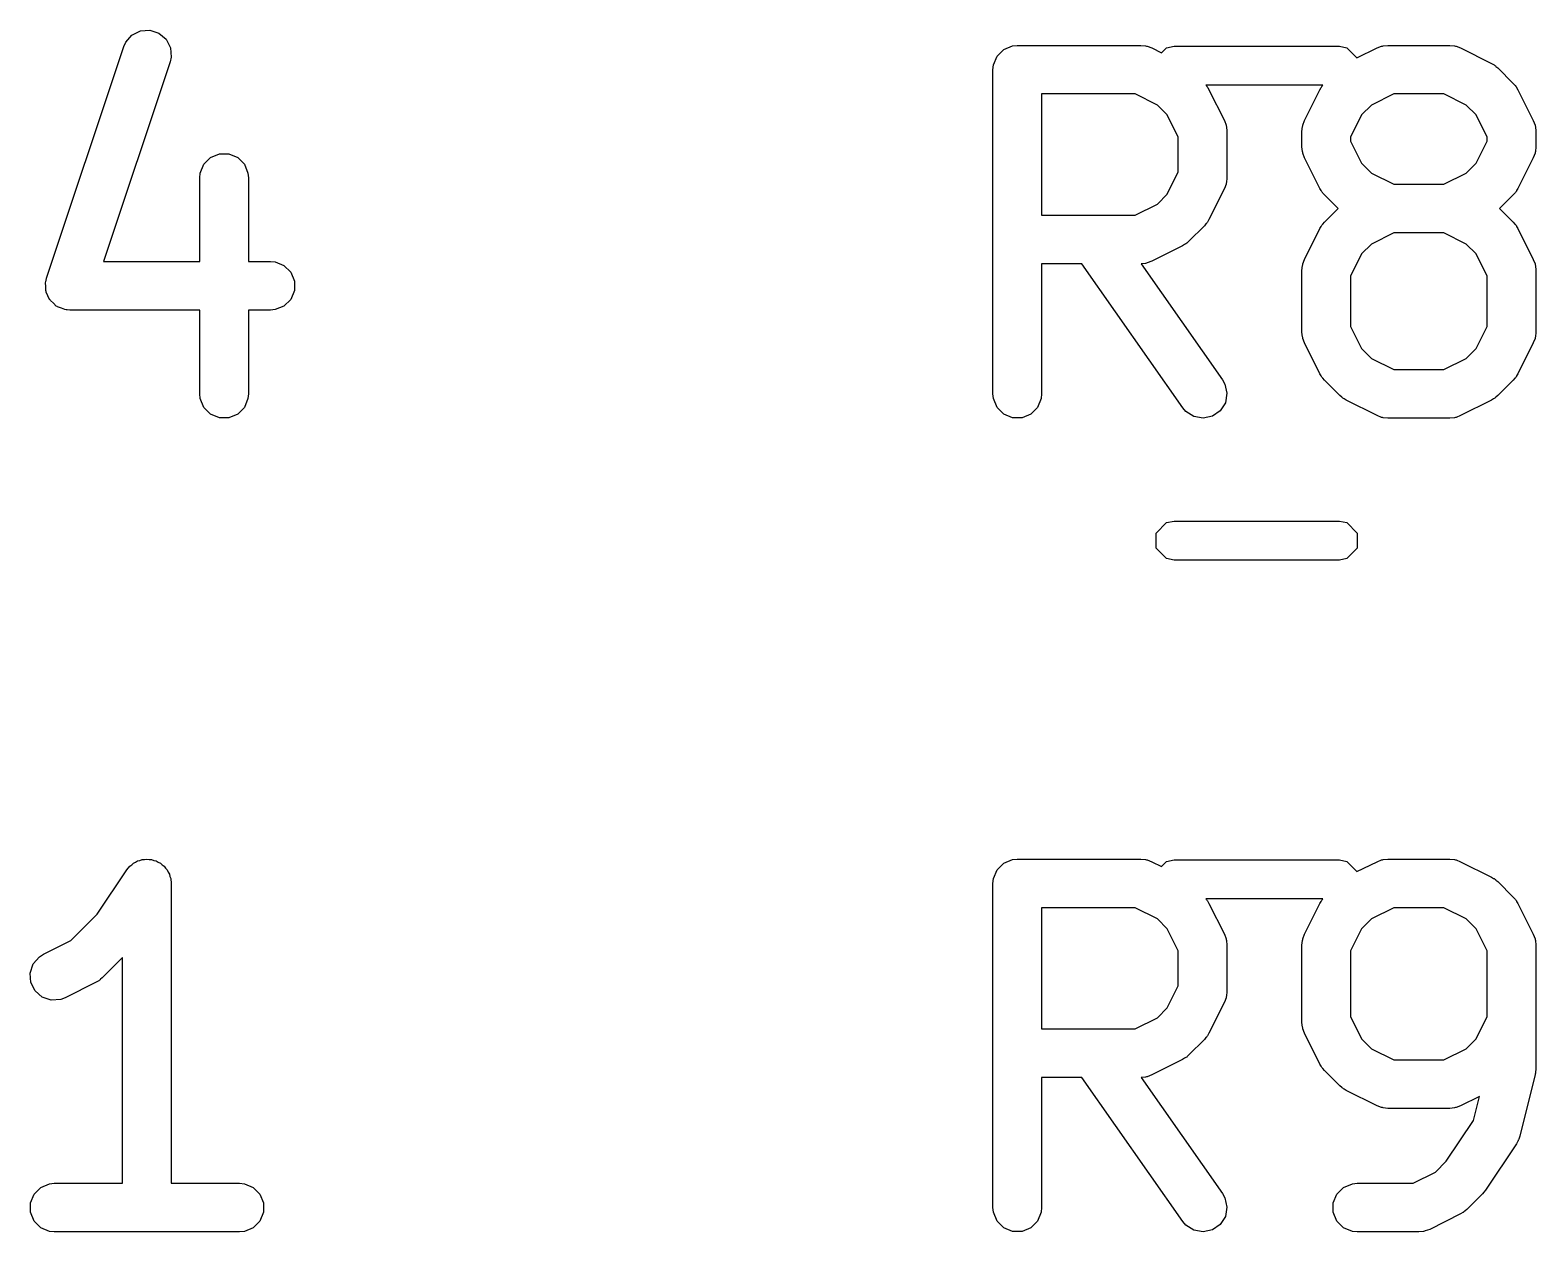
# Model space of a CAD drawing. Header units: inches. Extents: x 5.9 to 18, y -6.3 to -1.5.
# Drawn here: x 8.7438 to 8.9266, y -2.4358 to -2.2899 of the extents above; entities that cross this region are included whole.
import ezdxf

# ---------------------------------------------------------------- set-up
doc = ezdxf.new("R2010")
doc.units = ezdxf.units.IN
doc.header["$MEASUREMENT"] = 0
doc.layers.add('F.Silkscreen', color=41, linetype='CONTINUOUS', true_color=0xf2eda1)

msp = doc.modelspace()

# ---------------------------------------------------------------- linework, layer by layer
at = {"layer": 'F.Silkscreen', "linetype": 'CONTINUOUS'}
for p, q in [((8.7562, -2.29047), (8.75723, -2.28996)), ((8.75723, -2.28996), (8.75838, -2.28987)), ((8.75838, -2.28987), (8.75948, -2.29024)), ((8.74584, -2.31999), (8.75521, -2.29187)), ((8.75521, -2.29187), (8.75545, -2.29134)), ((8.75545, -2.29134), (8.7562, -2.29047)), ((8.75948, -2.29024), (8.76035, -2.29099)), ((8.76035, -2.29099), (8.76086, -2.29202)), ((8.86202, -2.29222), (8.86308, -2.29178)), ((8.86308, -2.29178), (8.86366, -2.29173)), ((8.86366, -2.29173), (8.87866, -2.29173)), ((8.87866, -2.29173), (8.87923, -2.29178)), ((8.87923, -2.29178), (8.87933, -2.29182)), ((8.87933, -2.29182), (8.87944, -2.29183)), ((8.87944, -2.29183), (8.87998, -2.29204)), ((8.88178, -2.29201), (8.88269, -2.29183)), ((8.88269, -2.29183), (8.90275, -2.29183)), ((8.90275, -2.29183), (8.90365, -2.29201)), ((8.90733, -2.29204), (8.90787, -2.29183)), ((8.90787, -2.29183), (8.90798, -2.29182)), ((8.90798, -2.29182), (8.90808, -2.29178)), ((8.90808, -2.29178), (8.90865, -2.29173)), ((8.90865, -2.29173), (8.91615, -2.29173)), ((8.91615, -2.29173), (8.91673, -2.29178)), ((8.91673, -2.29178), (8.91683, -2.29182)), ((8.91683, -2.29182), (8.91693, -2.29183)), ((8.91693, -2.29183), (8.91747, -2.29204)), ((8.76094, -2.29317), (8.76082, -2.29374)), ((8.76086, -2.29202), (8.76094, -2.29317)), ((8.86076, -2.2941), (8.8612, -2.29304)), ((8.8612, -2.29304), (8.86202, -2.29222)), ((8.87998, -2.29204), (8.88116, -2.29263)), ((8.88116, -2.29263), (8.88178, -2.29201)), ((8.90365, -2.29201), (8.90489, -2.29326)), ((8.90489, -2.29326), (8.90733, -2.29204)), ((8.91747, -2.29204), (8.92122, -2.29391)), ((8.76082, -2.29374), (8.75274, -2.31797)), ((8.8607, -2.29468), (8.86076, -2.2941)), ((8.8607, -2.33405), (8.8607, -2.29468)), ((8.92122, -2.29391), (8.92147, -2.29407)), ((8.92147, -2.29407), (8.92154, -2.2941)), ((8.92154, -2.2941), (8.92162, -2.29416)), ((8.92162, -2.29416), (8.92171, -2.29422)), ((8.92171, -2.29422), (8.92176, -2.29428)), ((8.92176, -2.29428), (8.92199, -2.29446)), ((8.92199, -2.29446), (8.92386, -2.29634)), ((8.90076, -2.29656), (8.88654, -2.29656)), ((8.88654, -2.29656), (8.88655, -2.29657)), ((8.88655, -2.29657), (8.88661, -2.29662)), ((8.88661, -2.29662), (8.88667, -2.29671)), ((8.88667, -2.29671), (8.88674, -2.29679)), ((8.88674, -2.29679), (8.88677, -2.29686)), ((8.88677, -2.29686), (8.88692, -2.29711)), ((8.88692, -2.29711), (8.8888, -2.30086)), ((8.89851, -2.30086), (8.90039, -2.29711)), ((8.90039, -2.29711), (8.90054, -2.29686)), ((8.90054, -2.29686), (8.90057, -2.29679)), ((8.90057, -2.29679), (8.90064, -2.29671)), ((8.90064, -2.29671), (8.9007, -2.29662)), ((8.9007, -2.29662), (8.90075, -2.29657)), ((8.90075, -2.29657), (8.90076, -2.29656)), ((8.92386, -2.29634), (8.92405, -2.29657)), ((8.92405, -2.29657), (8.92411, -2.29662)), ((8.92411, -2.29662), (8.92416, -2.29671)), ((8.92416, -2.29671), (8.92423, -2.29679)), ((8.92423, -2.29679), (8.92426, -2.29686)), ((8.92426, -2.29686), (8.92442, -2.29711)), ((8.92442, -2.29711), (8.92629, -2.30086)), ((8.87796, -2.29763), (8.86661, -2.29763)), ((8.86661, -2.29763), (8.86661, -2.31235)), ((8.88066, -2.29898), (8.87796, -2.29763)), ((8.88185, -2.30018), (8.88066, -2.29898)), ((8.90665, -2.29898), (8.90545, -2.30018)), ((8.90935, -2.29763), (8.90665, -2.29898)), ((8.91545, -2.29763), (8.90935, -2.29763)), ((8.91815, -2.29898), (8.91545, -2.29763)), ((8.91935, -2.30018), (8.91815, -2.29898)), ((8.8832, -2.30287), (8.88185, -2.30018)), ((8.8888, -2.30086), (8.889, -2.3014)), ((8.89831, -2.3014), (8.89851, -2.30086)), ((8.90545, -2.30018), (8.90411, -2.30287)), ((8.9207, -2.30287), (8.91935, -2.30018)), ((8.92629, -2.30086), (8.9265, -2.3014)), ((8.889, -2.3014), (8.88901, -2.3015)), ((8.88901, -2.3015), (8.88905, -2.3016)), ((8.88905, -2.3016), (8.88911, -2.30218)), ((8.88911, -2.30218), (8.88911, -2.3078)), ((8.8982, -2.30218), (8.89826, -2.3016)), ((8.8982, -2.30405), (8.8982, -2.30218)), ((8.89826, -2.3016), (8.8983, -2.3015)), ((8.8983, -2.3015), (8.89831, -2.3014)), ((8.9265, -2.3014), (8.92651, -2.3015)), ((8.92651, -2.3015), (8.92655, -2.3016)), ((8.92655, -2.3016), (8.9266, -2.30218)), ((8.9266, -2.30218), (8.9266, -2.30405)), ((8.8832, -2.3071), (8.8832, -2.30287)), ((8.89826, -2.30463), (8.8982, -2.30405)), ((8.8983, -2.30473), (8.89826, -2.30463)), ((8.90411, -2.30287), (8.90411, -2.30335)), ((8.90411, -2.30335), (8.90545, -2.30605)), ((8.91935, -2.30605), (8.9207, -2.30335)), ((8.9207, -2.30335), (8.9207, -2.30287)), ((8.92655, -2.30463), (8.92651, -2.30473)), ((8.9266, -2.30405), (8.92655, -2.30463)), ((8.76449, -2.30723), (8.76493, -2.30616)), ((8.76493, -2.30616), (8.76575, -2.30535)), ((8.76575, -2.30535), (8.76681, -2.30491)), ((8.76681, -2.30491), (8.76796, -2.30491)), ((8.76796, -2.30491), (8.76903, -2.30535)), ((8.76903, -2.30535), (8.76984, -2.30616)), ((8.76984, -2.30616), (8.77028, -2.30723)), ((8.89831, -2.30483), (8.8983, -2.30473)), ((8.89851, -2.30537), (8.89831, -2.30483)), ((8.90039, -2.30912), (8.89851, -2.30537)), ((8.90545, -2.30605), (8.90665, -2.30725)), ((8.91815, -2.30725), (8.91935, -2.30605)), ((8.92629, -2.30537), (8.92442, -2.30912)), ((8.9265, -2.30483), (8.92629, -2.30537)), ((8.92651, -2.30473), (8.9265, -2.30483)), ((8.76444, -2.3078), (8.76449, -2.30723)), ((8.76444, -2.31797), (8.76444, -2.3078)), ((8.77028, -2.30723), (8.77034, -2.3078)), ((8.77034, -2.3078), (8.77034, -2.31797)), ((8.88185, -2.3098), (8.8832, -2.3071)), ((8.88911, -2.3078), (8.88905, -2.30838)), ((8.90665, -2.30725), (8.90935, -2.3086)), ((8.91545, -2.3086), (8.91815, -2.30725)), ((8.88066, -2.311), (8.88185, -2.3098)), ((8.8888, -2.30912), (8.88692, -2.31287)), ((8.889, -2.30858), (8.8888, -2.30912)), ((8.88901, -2.30848), (8.889, -2.30858)), ((8.88905, -2.30838), (8.88901, -2.30848)), ((8.90054, -2.30937), (8.90039, -2.30912)), ((8.90057, -2.30944), (8.90054, -2.30937)), ((8.90064, -2.30952), (8.90057, -2.30944)), ((8.9007, -2.30961), (8.90064, -2.30952)), ((8.90075, -2.30966), (8.9007, -2.30961)), ((8.90094, -2.30989), (8.90075, -2.30966)), ((8.9026, -2.31155), (8.90094, -2.30989)), ((8.90935, -2.3086), (8.91545, -2.3086)), ((8.92386, -2.30989), (8.9222, -2.31155)), ((8.92405, -2.30966), (8.92386, -2.30989)), ((8.92411, -2.30961), (8.92405, -2.30966)), ((8.92416, -2.30952), (8.92411, -2.30961)), ((8.92423, -2.30944), (8.92416, -2.30952)), ((8.92426, -2.30937), (8.92423, -2.30944)), ((8.92442, -2.30912), (8.92426, -2.30937)), ((8.87796, -2.31235), (8.88066, -2.311)), ((8.90094, -2.31321), (8.9026, -2.31155)), ((8.9222, -2.31155), (8.92386, -2.31321)), ((8.86661, -2.31235), (8.87796, -2.31235)), ((8.88637, -2.31364), (8.88449, -2.31551)), ((8.88655, -2.31341), (8.88637, -2.31364)), ((8.88661, -2.31336), (8.88655, -2.31341)), ((8.88667, -2.31327), (8.88661, -2.31336)), ((8.88674, -2.31319), (8.88667, -2.31327)), ((8.88677, -2.31312), (8.88674, -2.31319)), ((8.88692, -2.31287), (8.88677, -2.31312)), ((8.90039, -2.31398), (8.90054, -2.31373)), ((8.90054, -2.31373), (8.90057, -2.31366)), ((8.90057, -2.31366), (8.90064, -2.31358)), ((8.90064, -2.31358), (8.9007, -2.31349)), ((8.9007, -2.31349), (8.90075, -2.31344)), ((8.90075, -2.31344), (8.90094, -2.31321)), ((8.92386, -2.31321), (8.92405, -2.31344)), ((8.92405, -2.31344), (8.92411, -2.31349)), ((8.92411, -2.31349), (8.92416, -2.31358)), ((8.92416, -2.31358), (8.92423, -2.31366)), ((8.92423, -2.31366), (8.92426, -2.31373)), ((8.92426, -2.31373), (8.92442, -2.31398)), ((8.88449, -2.31551), (8.88427, -2.3157)), ((8.89851, -2.31773), (8.90039, -2.31398)), ((8.90935, -2.3145), (8.90665, -2.31585)), ((8.91545, -2.3145), (8.90935, -2.3145)), ((8.91815, -2.31585), (8.91545, -2.3145)), ((8.92442, -2.31398), (8.92629, -2.31773)), ((8.88373, -2.31607), (8.87998, -2.31794)), ((8.88397, -2.31591), (8.88373, -2.31607)), ((8.88405, -2.31588), (8.88397, -2.31591)), ((8.88413, -2.31581), (8.88405, -2.31588)), ((8.88422, -2.31576), (8.88413, -2.31581)), ((8.88427, -2.3157), (8.88422, -2.31576)), ((8.90545, -2.31705), (8.90411, -2.31975)), ((8.90665, -2.31585), (8.90545, -2.31705)), ((8.91935, -2.31705), (8.91815, -2.31585)), ((8.9207, -2.31975), (8.91935, -2.31705)), ((8.75274, -2.31797), (8.76444, -2.31797)), ((8.77034, -2.31797), (8.77301, -2.31797)), ((8.77301, -2.31797), (8.77359, -2.31803)), ((8.77359, -2.31803), (8.77465, -2.31847)), ((8.77465, -2.31847), (8.77547, -2.31928)), ((8.77547, -2.31928), (8.77591, -2.32035)), ((8.87149, -2.31825), (8.86661, -2.31825)), ((8.86661, -2.31825), (8.86661, -2.33405)), ((8.88374, -2.33574), (8.87149, -2.31825)), ((8.87923, -2.3182), (8.8787, -2.31825)), ((8.8787, -2.31825), (8.88857, -2.33235)), ((8.87933, -2.31816), (8.87923, -2.3182)), ((8.87944, -2.31815), (8.87933, -2.31816)), ((8.87998, -2.31794), (8.87944, -2.31815)), ((8.8982, -2.31905), (8.89826, -2.31847)), ((8.8982, -2.32655), (8.8982, -2.31905)), ((8.89826, -2.31847), (8.8983, -2.31838)), ((8.8983, -2.31838), (8.89831, -2.31827)), ((8.89831, -2.31827), (8.89851, -2.31773)), ((8.92629, -2.31773), (8.9265, -2.31827)), ((8.9265, -2.31827), (8.92651, -2.31838)), ((8.92651, -2.31838), (8.92655, -2.31847)), ((8.92655, -2.31847), (8.9266, -2.31905)), ((8.9266, -2.31905), (8.9266, -2.32655)), ((8.74571, -2.32056), (8.74574, -2.32041)), ((8.74574, -2.32103), (8.74571, -2.32056)), ((8.74574, -2.32035), (8.74577, -2.32028)), ((8.74574, -2.32041), (8.74574, -2.32035)), ((8.74574, -2.3215), (8.74574, -2.32103)), ((8.74577, -2.32028), (8.74584, -2.31999)), ((8.77591, -2.32035), (8.77591, -2.3215)), ((8.90411, -2.31975), (8.90411, -2.32585)), ((8.9207, -2.32585), (8.9207, -2.31975)), ((8.74579, -2.3216), (8.74574, -2.3215)), ((8.74579, -2.3217), (8.74579, -2.3216)), ((8.746, -2.32213), (8.74579, -2.3217)), ((8.74619, -2.32257), (8.746, -2.32213)), ((8.74626, -2.32264), (8.74619, -2.32257)), ((8.74631, -2.32273), (8.74626, -2.32264)), ((8.74667, -2.32305), (8.74631, -2.32273)), ((8.77547, -2.32257), (8.77465, -2.32338)), ((8.77591, -2.3215), (8.77547, -2.32257)), ((8.747, -2.32338), (8.74667, -2.32305)), ((8.7471, -2.32342), (8.747, -2.32338)), ((8.74718, -2.32349), (8.7471, -2.32342)), ((8.74763, -2.32364), (8.74718, -2.32349)), ((8.74806, -2.32382), (8.74763, -2.32364)), ((8.74822, -2.32384), (8.74806, -2.32382)), ((8.74827, -2.32385), (8.74822, -2.32384)), ((8.74835, -2.32385), (8.74827, -2.32385)), ((8.74864, -2.32388), (8.74835, -2.32385)), ((8.76444, -2.32388), (8.74864, -2.32388)), ((8.76444, -2.33405), (8.76444, -2.32388)), ((8.77301, -2.32388), (8.77034, -2.32388)), ((8.77034, -2.32388), (8.77034, -2.33405)), ((8.77359, -2.32382), (8.77301, -2.32388)), ((8.77465, -2.32338), (8.77359, -2.32382)), ((8.89826, -2.32712), (8.8982, -2.32655)), ((8.90411, -2.32585), (8.90545, -2.32855)), ((8.91935, -2.32855), (8.9207, -2.32585)), ((8.9266, -2.32655), (8.92655, -2.32712)), ((8.8983, -2.32722), (8.89826, -2.32712)), ((8.89831, -2.32733), (8.8983, -2.32722)), ((8.89851, -2.32787), (8.89831, -2.32733)), ((8.90039, -2.33162), (8.89851, -2.32787)), ((8.92629, -2.32787), (8.92442, -2.33162)), ((8.9265, -2.32733), (8.92629, -2.32787)), ((8.92651, -2.32722), (8.9265, -2.32733)), ((8.92655, -2.32712), (8.92651, -2.32722)), ((8.90545, -2.32855), (8.90665, -2.32975)), ((8.90665, -2.32975), (8.90935, -2.3311)), ((8.91545, -2.3311), (8.91815, -2.32975)), ((8.91815, -2.32975), (8.91935, -2.32855)), ((8.90054, -2.33187), (8.90039, -2.33162)), ((8.90057, -2.33194), (8.90054, -2.33187)), ((8.90064, -2.33202), (8.90057, -2.33194)), ((8.9007, -2.33211), (8.90064, -2.33202)), ((8.90935, -2.3311), (8.91545, -2.3311)), ((8.92416, -2.33202), (8.92411, -2.33211)), ((8.92423, -2.33194), (8.92416, -2.33202)), ((8.92426, -2.33187), (8.92423, -2.33194)), ((8.92442, -2.33162), (8.92426, -2.33187)), ((8.88857, -2.33235), (8.88886, -2.33286)), ((8.88886, -2.33286), (8.88911, -2.33398)), ((8.90075, -2.33216), (8.9007, -2.33211)), ((8.90094, -2.33239), (8.90075, -2.33216)), ((8.90281, -2.33426), (8.90094, -2.33239)), ((8.92386, -2.33239), (8.92199, -2.33426)), ((8.92405, -2.33216), (8.92386, -2.33239)), ((8.92411, -2.33211), (8.92405, -2.33216)), ((8.76449, -2.33462), (8.76444, -2.33405)), ((8.76493, -2.33569), (8.76449, -2.33462)), ((8.76575, -2.3365), (8.76493, -2.33569)), ((8.76984, -2.33569), (8.76903, -2.3365)), ((8.77028, -2.33462), (8.76984, -2.33569)), ((8.77034, -2.33405), (8.77028, -2.33462)), ((8.86076, -2.33462), (8.8607, -2.33405)), ((8.8612, -2.33569), (8.86076, -2.33462)), ((8.86202, -2.3365), (8.8612, -2.33569)), ((8.86611, -2.33569), (8.8653, -2.3365)), ((8.86655, -2.33462), (8.86611, -2.33569)), ((8.86661, -2.33405), (8.86655, -2.33462)), ((8.88411, -2.33618), (8.88374, -2.33574)), ((8.88891, -2.33512), (8.88829, -2.33609)), ((8.88911, -2.33398), (8.88891, -2.33512)), ((8.90304, -2.33445), (8.90281, -2.33426)), ((8.90309, -2.33451), (8.90304, -2.33445)), ((8.90318, -2.33456), (8.90309, -2.33451)), ((8.90326, -2.33463), (8.90318, -2.33456)), ((8.90333, -2.33466), (8.90326, -2.33463)), ((8.90358, -2.33481), (8.90333, -2.33466)), ((8.90733, -2.33669), (8.90358, -2.33481)), ((8.92122, -2.33481), (8.91747, -2.33669)), ((8.92147, -2.33466), (8.92122, -2.33481)), ((8.92154, -2.33463), (8.92147, -2.33466)), ((8.92162, -2.33456), (8.92154, -2.33463)), ((8.92171, -2.33451), (8.92162, -2.33456)), ((8.92176, -2.33445), (8.92171, -2.33451)), ((8.92199, -2.33426), (8.92176, -2.33445)), ((8.76681, -2.33694), (8.76575, -2.3365)), ((8.76796, -2.33694), (8.76681, -2.33694)), ((8.76903, -2.3365), (8.76796, -2.33694)), ((8.86308, -2.33694), (8.86202, -2.3365)), ((8.86423, -2.33694), (8.86308, -2.33694)), ((8.8653, -2.3365), (8.86423, -2.33694)), ((8.88508, -2.3368), (8.88411, -2.33618)), ((8.88622, -2.337), (8.88508, -2.3368)), ((8.88734, -2.33675), (8.88622, -2.337)), ((8.88829, -2.33609), (8.88734, -2.33675)), ((8.90787, -2.3369), (8.90733, -2.33669)), ((8.90798, -2.3369), (8.90787, -2.3369)), ((8.90808, -2.33694), (8.90798, -2.3369)), ((8.90865, -2.337), (8.90808, -2.33694)), ((8.91615, -2.337), (8.90865, -2.337)), ((8.91673, -2.33694), (8.91615, -2.337)), ((8.91683, -2.3369), (8.91673, -2.33694)), ((8.91693, -2.3369), (8.91683, -2.3369)), ((8.91747, -2.33669), (8.91693, -2.3369)), ((8.88051, -2.35097), (8.88178, -2.34969)), ((8.88178, -2.34969), (8.88269, -2.34951)), ((8.88269, -2.34951), (8.90275, -2.34951)), ((8.90275, -2.34951), (8.90365, -2.34969)), ((8.90365, -2.34969), (8.90493, -2.35097)), ((8.88051, -2.35277), (8.88051, -2.35097)), ((8.90493, -2.35097), (8.90493, -2.35277)), ((8.88178, -2.35405), (8.88051, -2.35277)), ((8.90493, -2.35277), (8.90365, -2.35405)), ((8.88269, -2.35423), (8.88178, -2.35405)), ((8.90275, -2.35423), (8.88269, -2.35423)), ((8.90365, -2.35405), (8.90275, -2.35423)), ((8.75773, -2.3906), (8.75801, -2.39054)), ((8.75801, -2.39054), (8.7583, -2.3906)), ((8.86308, -2.3906), (8.86366, -2.39054)), ((8.86366, -2.39054), (8.87866, -2.39054)), ((8.87866, -2.39054), (8.87923, -2.3906)), ((8.90808, -2.3906), (8.90865, -2.39054)), ((8.90865, -2.39054), (8.91615, -2.39054)), ((8.91615, -2.39054), (8.91673, -2.3906)), ((8.75197, -2.39724), (8.75556, -2.39186)), ((8.75556, -2.39185), (8.75592, -2.39141)), ((8.75556, -2.39186), (8.75556, -2.39185)), ((8.75556, -2.39186), (8.75556, -2.39186)), ((8.75556, -2.39186), (8.75556, -2.39186)), ((8.75592, -2.39141), (8.75617, -2.39125)), ((8.75617, -2.39125), (8.75637, -2.39104)), ((8.75637, -2.39104), (8.75664, -2.39093)), ((8.75664, -2.39093), (8.75688, -2.39077)), ((8.75688, -2.39077), (8.75717, -2.39071)), ((8.75717, -2.39071), (8.75744, -2.3906)), ((8.75744, -2.3906), (8.75773, -2.3906)), ((8.7583, -2.3906), (8.75859, -2.3906)), ((8.75859, -2.3906), (8.75886, -2.39071)), ((8.75886, -2.39071), (8.75914, -2.39077)), ((8.75914, -2.39077), (8.75938, -2.39093)), ((8.75938, -2.39093), (8.75966, -2.39104)), ((8.75966, -2.39104), (8.75986, -2.39125)), ((8.75986, -2.39125), (8.7601, -2.39141)), ((8.7601, -2.39141), (8.76026, -2.39165)), ((8.76026, -2.39165), (8.76047, -2.39186)), ((8.76047, -2.39186), (8.76058, -2.39212)), ((8.76058, -2.39212), (8.76074, -2.39236)), ((8.76074, -2.39236), (8.7608, -2.39265)), ((8.86076, -2.39292), (8.8612, -2.39186)), ((8.8612, -2.39186), (8.86202, -2.39104)), ((8.86202, -2.39104), (8.86308, -2.3906)), ((8.87923, -2.3906), (8.87933, -2.39064)), ((8.87933, -2.39064), (8.87944, -2.39065)), ((8.87944, -2.39065), (8.87998, -2.39086)), ((8.87998, -2.39086), (8.88116, -2.39145)), ((8.88116, -2.39145), (8.88178, -2.39083)), ((8.88178, -2.39083), (8.88269, -2.39065)), ((8.88269, -2.39065), (8.90275, -2.39065)), ((8.90275, -2.39065), (8.90365, -2.39083)), ((8.90365, -2.39083), (8.90489, -2.39207)), ((8.90489, -2.39207), (8.90733, -2.39086)), ((8.90733, -2.39086), (8.90787, -2.39065)), ((8.90787, -2.39065), (8.90798, -2.39064)), ((8.90798, -2.39064), (8.90808, -2.3906)), ((8.91673, -2.3906), (8.91683, -2.39064)), ((8.91683, -2.39064), (8.91693, -2.39065)), ((8.91693, -2.39065), (8.91747, -2.39086)), ((8.91747, -2.39086), (8.92122, -2.39273)), ((8.7608, -2.39265), (8.76091, -2.39292)), ((8.76091, -2.39292), (8.76097, -2.39349)), ((8.76097, -2.39349), (8.76097, -2.39349)), ((8.76097, -2.39349), (8.76097, -2.39349)), ((8.76097, -2.39349), (8.76097, -2.3935)), ((8.76097, -2.3935), (8.76097, -2.42991)), ((8.8607, -2.3935), (8.86076, -2.39292)), ((8.8607, -2.43287), (8.8607, -2.3935)), ((8.92122, -2.39273), (8.92147, -2.39289)), ((8.92147, -2.39289), (8.92154, -2.39292)), ((8.92154, -2.39292), (8.92162, -2.39298)), ((8.92162, -2.39298), (8.92171, -2.39304)), ((8.92171, -2.39304), (8.92176, -2.3931)), ((8.92176, -2.3931), (8.92199, -2.39328)), ((8.92199, -2.39328), (8.92386, -2.39516)), ((8.90076, -2.39537), (8.88654, -2.39537)), ((8.88654, -2.39537), (8.88655, -2.39538)), ((8.88655, -2.39538), (8.88661, -2.39544)), ((8.88661, -2.39544), (8.88667, -2.39552)), ((8.88667, -2.39552), (8.88674, -2.39561)), ((8.88674, -2.39561), (8.88677, -2.39568)), ((8.88677, -2.39568), (8.88692, -2.39593)), ((8.88692, -2.39593), (8.8888, -2.39968)), ((8.89851, -2.39968), (8.90039, -2.39593)), ((8.90039, -2.39593), (8.90054, -2.39568)), ((8.90054, -2.39568), (8.90057, -2.39561)), ((8.90057, -2.39561), (8.90064, -2.39552)), ((8.90064, -2.39552), (8.9007, -2.39544)), ((8.9007, -2.39544), (8.90075, -2.39538)), ((8.90075, -2.39538), (8.90076, -2.39537)), ((8.92386, -2.39516), (8.92405, -2.39538)), ((8.92405, -2.39538), (8.92411, -2.39544)), ((8.92411, -2.39544), (8.92416, -2.39552)), ((8.92416, -2.39552), (8.92423, -2.39561)), ((8.92423, -2.39561), (8.92426, -2.39568)), ((8.92426, -2.39568), (8.92442, -2.39593)), ((8.92442, -2.39593), (8.92629, -2.39968)), ((8.74877, -2.40044), (8.75197, -2.39724)), ((8.87796, -2.39645), (8.86661, -2.39645)), ((8.86661, -2.39645), (8.86661, -2.41117)), ((8.88066, -2.3978), (8.87796, -2.39645)), ((8.88185, -2.399), (8.88066, -2.3978)), ((8.90665, -2.3978), (8.90545, -2.399)), ((8.90935, -2.39645), (8.90665, -2.3978)), ((8.91545, -2.39645), (8.90935, -2.39645)), ((8.91815, -2.3978), (8.91545, -2.39645)), ((8.91935, -2.399), (8.91815, -2.3978)), ((8.8832, -2.40169), (8.88185, -2.399)), ((8.8888, -2.39968), (8.889, -2.40022)), ((8.89831, -2.40022), (8.89851, -2.39968)), ((8.90545, -2.399), (8.90411, -2.40169)), ((8.9207, -2.40169), (8.91935, -2.399)), ((8.92629, -2.39968), (8.9265, -2.40022)), ((8.74545, -2.4021), (8.74877, -2.40044)), ((8.889, -2.40022), (8.88901, -2.40032)), ((8.88901, -2.40032), (8.88905, -2.40042)), ((8.88905, -2.40042), (8.88911, -2.401)), ((8.88911, -2.401), (8.88911, -2.40662)), ((8.8982, -2.401), (8.89826, -2.40042)), ((8.8982, -2.41037), (8.8982, -2.401)), ((8.89826, -2.40042), (8.8983, -2.40032)), ((8.8983, -2.40032), (8.89831, -2.40022)), ((8.9265, -2.40022), (8.92651, -2.40032)), ((8.92651, -2.40032), (8.92655, -2.40042)), ((8.92655, -2.40042), (8.9266, -2.401)), ((8.9266, -2.401), (8.9266, -2.41599)), ((8.74384, -2.40438), (8.7442, -2.40328)), ((8.7442, -2.40328), (8.74496, -2.40241)), ((8.74496, -2.40241), (8.74545, -2.4021)), ((8.75506, -2.4025), (8.7526, -2.40496)), ((8.75506, -2.42991), (8.75506, -2.4025)), ((8.8832, -2.40592), (8.8832, -2.40169)), ((8.90411, -2.40169), (8.90411, -2.40967)), ((8.9207, -2.40967), (8.9207, -2.40169)), ((8.74392, -2.40553), (8.74384, -2.40438)), ((8.75233, -2.4052), (8.75224, -2.40526)), ((8.75238, -2.40514), (8.75233, -2.4052)), ((8.7526, -2.40496), (8.75238, -2.40514)), ((8.74443, -2.40656), (8.74392, -2.40553)), ((8.7453, -2.40731), (8.74443, -2.40656)), ((8.75184, -2.40551), (8.74809, -2.40739)), ((8.75208, -2.40536), (8.75184, -2.40551)), ((8.75216, -2.40533), (8.75208, -2.40536)), ((8.75224, -2.40526), (8.75216, -2.40533)), ((8.88185, -2.40862), (8.8832, -2.40592)), ((8.88911, -2.40662), (8.88905, -2.4072)), ((8.7464, -2.40767), (8.7453, -2.40731)), ((8.74755, -2.40759), (8.7464, -2.40767)), ((8.74809, -2.40739), (8.74755, -2.40759)), ((8.88066, -2.40982), (8.88185, -2.40862)), ((8.8888, -2.40794), (8.88692, -2.41169)), ((8.889, -2.4074), (8.8888, -2.40794)), ((8.88901, -2.40729), (8.889, -2.4074)), ((8.88905, -2.4072), (8.88901, -2.40729)), ((8.87796, -2.41117), (8.88066, -2.40982)), ((8.89826, -2.41095), (8.8982, -2.41037)), ((8.90411, -2.40967), (8.90545, -2.41237)), ((8.91935, -2.41237), (8.9207, -2.40967)), ((8.86661, -2.41117), (8.87796, -2.41117)), ((8.88637, -2.41246), (8.88449, -2.41433)), ((8.88655, -2.41223), (8.88637, -2.41246)), ((8.88661, -2.41218), (8.88655, -2.41223)), ((8.88667, -2.41209), (8.88661, -2.41218)), ((8.88674, -2.41201), (8.88667, -2.41209)), ((8.88677, -2.41194), (8.88674, -2.41201)), ((8.88692, -2.41169), (8.88677, -2.41194)), ((8.8983, -2.41104), (8.89826, -2.41095)), ((8.89831, -2.41115), (8.8983, -2.41104)), ((8.89851, -2.41169), (8.89831, -2.41115)), ((8.90039, -2.41544), (8.89851, -2.41169)), ((8.90545, -2.41237), (8.90665, -2.41357)), ((8.91815, -2.41357), (8.91935, -2.41237)), ((8.88449, -2.41433), (8.88427, -2.41452)), ((8.90665, -2.41357), (8.90935, -2.41492)), ((8.91545, -2.41492), (8.91815, -2.41357)), ((8.88373, -2.41489), (8.87998, -2.41676)), ((8.88397, -2.41473), (8.88373, -2.41489)), ((8.88405, -2.4147), (8.88397, -2.41473)), ((8.88413, -2.41463), (8.88405, -2.4147)), ((8.88422, -2.41458), (8.88413, -2.41463)), ((8.88427, -2.41452), (8.88422, -2.41458)), ((8.90054, -2.41569), (8.90039, -2.41544)), ((8.90057, -2.41576), (8.90054, -2.41569)), ((8.90064, -2.41584), (8.90057, -2.41576)), ((8.9007, -2.41593), (8.90064, -2.41584)), ((8.90075, -2.41598), (8.9007, -2.41593)), ((8.90094, -2.41621), (8.90075, -2.41598)), ((8.90935, -2.41492), (8.91545, -2.41492)), ((8.9266, -2.41614), (8.92657, -2.41635)), ((8.9266, -2.41599), (8.92659, -2.41609)), ((8.92659, -2.41609), (8.9266, -2.41614)), ((8.87149, -2.41707), (8.86661, -2.41707)), ((8.86661, -2.41707), (8.86661, -2.43287)), ((8.88374, -2.43456), (8.87149, -2.41707)), ((8.87923, -2.41702), (8.8787, -2.41707)), ((8.8787, -2.41707), (8.88857, -2.43117)), ((8.87933, -2.41697), (8.87923, -2.41702)), ((8.87944, -2.41697), (8.87933, -2.41697)), ((8.87998, -2.41676), (8.87944, -2.41697)), ((8.90281, -2.41808), (8.90094, -2.41621)), ((8.92651, -2.41671), (8.92464, -2.42421)), ((8.92653, -2.41661), (8.92651, -2.41671)), ((8.92655, -2.41657), (8.92653, -2.41661)), ((8.92657, -2.41635), (8.92655, -2.41657)), ((8.90304, -2.41827), (8.90281, -2.41808)), ((8.90309, -2.41833), (8.90304, -2.41827)), ((8.90318, -2.41838), (8.90309, -2.41833)), ((8.90326, -2.41845), (8.90318, -2.41838)), ((8.90333, -2.41848), (8.90326, -2.41845)), ((8.90358, -2.41864), (8.90333, -2.41848)), ((8.90733, -2.42051), (8.90358, -2.41864)), ((8.91976, -2.41936), (8.91747, -2.42051)), ((8.91903, -2.42228), (8.91976, -2.41936)), ((8.90787, -2.42072), (8.90733, -2.42051)), ((8.90798, -2.42072), (8.90787, -2.42072)), ((8.90808, -2.42076), (8.90798, -2.42072)), ((8.90865, -2.42082), (8.90808, -2.42076)), ((8.91615, -2.42082), (8.90865, -2.42082)), ((8.91673, -2.42076), (8.91615, -2.42082)), ((8.91683, -2.42072), (8.91673, -2.42076)), ((8.91693, -2.42072), (8.91683, -2.42072)), ((8.91747, -2.42051), (8.91693, -2.42072)), ((8.91573, -2.42724), (8.91903, -2.42228)), ((8.92423, -2.42513), (8.92048, -2.43076)), ((8.9244, -2.42481), (8.92423, -2.42513)), ((8.92445, -2.42475), (8.9244, -2.42481)), ((8.92447, -2.42468), (8.92445, -2.42475)), ((8.9245, -2.42462), (8.92447, -2.42468)), ((8.92452, -2.42455), (8.9245, -2.42462)), ((8.92464, -2.42421), (8.92452, -2.42455)), ((8.9117, -2.42991), (8.9144, -2.42857)), ((8.9144, -2.42857), (8.91573, -2.42724)), ((8.74431, -2.43123), (8.74513, -2.43041)), ((8.74513, -2.43041), (8.74619, -2.42997)), ((8.74619, -2.42997), (8.74677, -2.42991)), ((8.74677, -2.42991), (8.75506, -2.42991)), ((8.76097, -2.42991), (8.76926, -2.42991)), ((8.76926, -2.42991), (8.76984, -2.42997)), ((8.76984, -2.42997), (8.7709, -2.43041)), ((8.7709, -2.43041), (8.77172, -2.43123)), ((8.90245, -2.43123), (8.90326, -2.43041)), ((8.90326, -2.43041), (8.90433, -2.42997)), ((8.90433, -2.42997), (8.9049, -2.42991)), ((8.9049, -2.42991), (8.9117, -2.42991)), ((8.92048, -2.43076), (8.9203, -2.43098)), ((8.92048, -2.43076), (8.92048, -2.43076)), ((8.92048, -2.43076), (8.92048, -2.43076)), ((8.74387, -2.43229), (8.74431, -2.43123)), ((8.74387, -2.43344), (8.74387, -2.43229)), ((8.77172, -2.43123), (8.77216, -2.43229)), ((8.77216, -2.43229), (8.77216, -2.43344)), ((8.88857, -2.43117), (8.88886, -2.43168)), ((8.88886, -2.43168), (8.88911, -2.4328)), ((8.90201, -2.43229), (8.90245, -2.43123)), ((8.90201, -2.43344), (8.90201, -2.43229)), ((8.92011, -2.43121), (8.91824, -2.43308)), ((8.92012, -2.4312), (8.92011, -2.43121)), ((8.9203, -2.43098), (8.92012, -2.4312)), ((8.92012, -2.4312), (8.92012, -2.4312)), ((8.74431, -2.43451), (8.74387, -2.43344)), ((8.77216, -2.43344), (8.77172, -2.43451)), ((8.86076, -2.43344), (8.8607, -2.43287)), ((8.8612, -2.43451), (8.86076, -2.43344)), ((8.86655, -2.43344), (8.86611, -2.43451)), ((8.86661, -2.43287), (8.86655, -2.43344)), ((8.88891, -2.43394), (8.88829, -2.43491)), ((8.88911, -2.4328), (8.88891, -2.43394)), ((8.90245, -2.43451), (8.90201, -2.43344)), ((8.91747, -2.43363), (8.91372, -2.43551)), ((8.91772, -2.43348), (8.91747, -2.43363)), ((8.91779, -2.43345), (8.91772, -2.43348)), ((8.91787, -2.43338), (8.91779, -2.43345)), ((8.91796, -2.43332), (8.91787, -2.43338)), ((8.91801, -2.43327), (8.91796, -2.43332)), ((8.91824, -2.43308), (8.91801, -2.43327)), ((8.74513, -2.43532), (8.74431, -2.43451)), ((8.74619, -2.43576), (8.74513, -2.43532)), ((8.74677, -2.43582), (8.74619, -2.43576)), ((8.76926, -2.43582), (8.74677, -2.43582)), ((8.76984, -2.43576), (8.76926, -2.43582)), ((8.7709, -2.43532), (8.76984, -2.43576)), ((8.77172, -2.43451), (8.7709, -2.43532)), ((8.86202, -2.43532), (8.8612, -2.43451)), ((8.86308, -2.43576), (8.86202, -2.43532)), ((8.86423, -2.43576), (8.86308, -2.43576)), ((8.8653, -2.43532), (8.86423, -2.43576)), ((8.86611, -2.43451), (8.8653, -2.43532)), ((8.88411, -2.435), (8.88374, -2.43456)), ((8.88508, -2.43562), (8.88411, -2.435)), ((8.88622, -2.43582), (8.88508, -2.43562)), ((8.88734, -2.43557), (8.88622, -2.43582)), ((8.88829, -2.43491), (8.88734, -2.43557)), ((8.90326, -2.43532), (8.90245, -2.43451)), ((8.90433, -2.43576), (8.90326, -2.43532)), ((8.9049, -2.43582), (8.90433, -2.43576)), ((8.9124, -2.43582), (8.9049, -2.43582)), ((8.91298, -2.43576), (8.9124, -2.43582)), ((8.91308, -2.43572), (8.91298, -2.43576)), ((8.91318, -2.43571), (8.91308, -2.43572)), ((8.91372, -2.43551), (8.91318, -2.43571))]:
    msp.add_line(p, q, dxfattribs=at)

doc.saveas('drawing.dxf')
